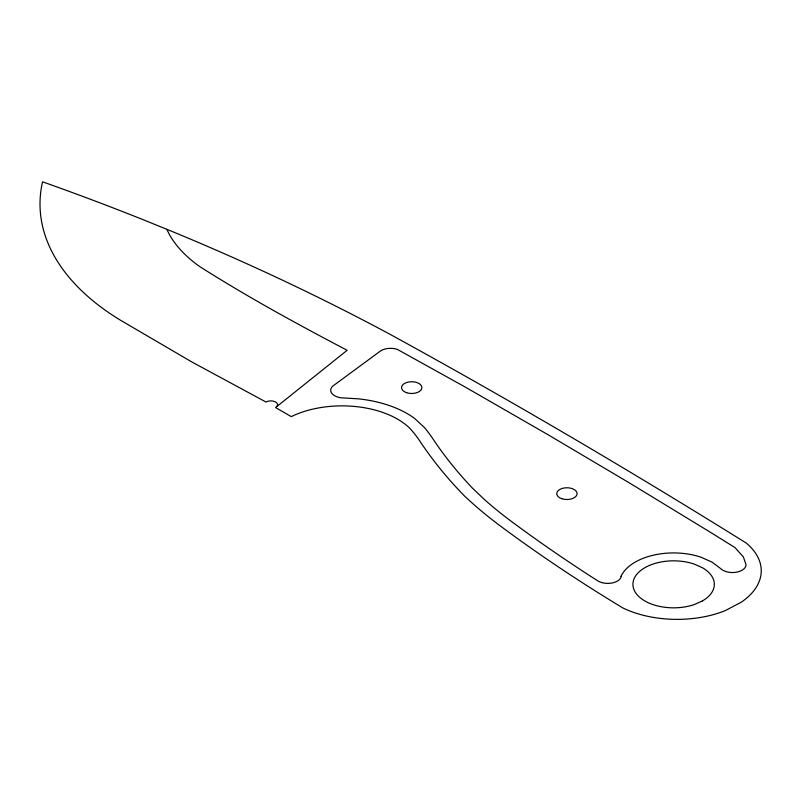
<?xml version="1.0" encoding="UTF-8"?>
<svg xmlns="http://www.w3.org/2000/svg" width="801" height="801" viewBox="0 0 801 801"><rect width="100%" height="100%" fill="white"/><g stroke="black" fill="none" stroke-linecap="round" stroke-linejoin="round"><path stroke-width="1.2" d="M276.806 406.578L347.143 350.287C297.061 323.994 247.319 296.841 199.579 266.473A171.174 98.823 0 0 1 169.341 234.453L166.828 229.326M621.085 576.209L620.865 577.591A13.567 7.83 0 0 1 598.167 581.105L590.737 576.34A1817.869 1049.54 0 0 1 511.659 521.611A557.085 321.632 0 0 1 484.315 499.444L472.049 487.719A693.316 400.28 0 0 1 435.814 443.153L432.75 438.618A228.405 131.865 0 0 0 424.19 427.293L414.497 418.352A92.115 53.186 0 0 0 357.997 398.808L340.755 397.787A13.567 7.83 0 0 1 332.515 386.302L380.966 350.628A13.567 7.83 0 0 1 397.346 349.376L464.97 386.923L547.724 434.542L629.286 482.853L709.646 531.814L734.928 547.524L743.368 556.925L746.041 564.715A13.567 7.83 0 0 1 735.989 572.284A13.567 7.83 0 0 1 720.73 568.63L712.079 562.132L700.815 557.136A54.388 31.399 0 0 0 621.085 576.209M277.356 405.817L275.604 407.569L291.264 416.62A78.518 45.327 0 0 1 410.202 428.695A214.838 124.035 0 0 1 421.486 443.594L423.228 446.087A706.472 407.879 0 0 0 464.36 495.869A570.062 329.121 0 0 0 500.905 526.387A1831.997 1057.7 0 0 0 622.868 607.949A84.175 48.601 0 0 0 725.245 610.632L741.466 602.072A84.175 48.601 0 0 0 746.121 542.968C629.236 470.177 510.527 400.28 389.747 334.147A2199.766 1270.026 0 0 0 174.788 232.56L142.328 219.364A2199.766 1270.026 0 0 0 42.543 181.807A292.165 168.681 0 0 0 120.18 320.04L191.679 361.872L266.002 402.032A6.788 3.915 0 0 1 274.192 401.411A6.788 3.915 0 0 1 277.356 405.817M702.407 600.95L693.976 604.685A40.711 23.499 0 0 1 632.91 584.34A40.711 23.499 0 0 1 693.976 563.984L702.407 567.719A40.711 23.499 0 0 1 702.407 600.95M406.608 392.7A10.173 5.877 0 0 0 421.867 387.614A10.173 5.877 0 0 0 406.608 382.528A10.173 5.877 0 0 0 406.608 392.7M561.821 498.723A10.173 5.877 0 0 0 577.09 493.636A10.173 5.877 0 0 0 561.821 488.55A10.173 5.877 0 0 0 561.821 498.723"/></g></svg>
